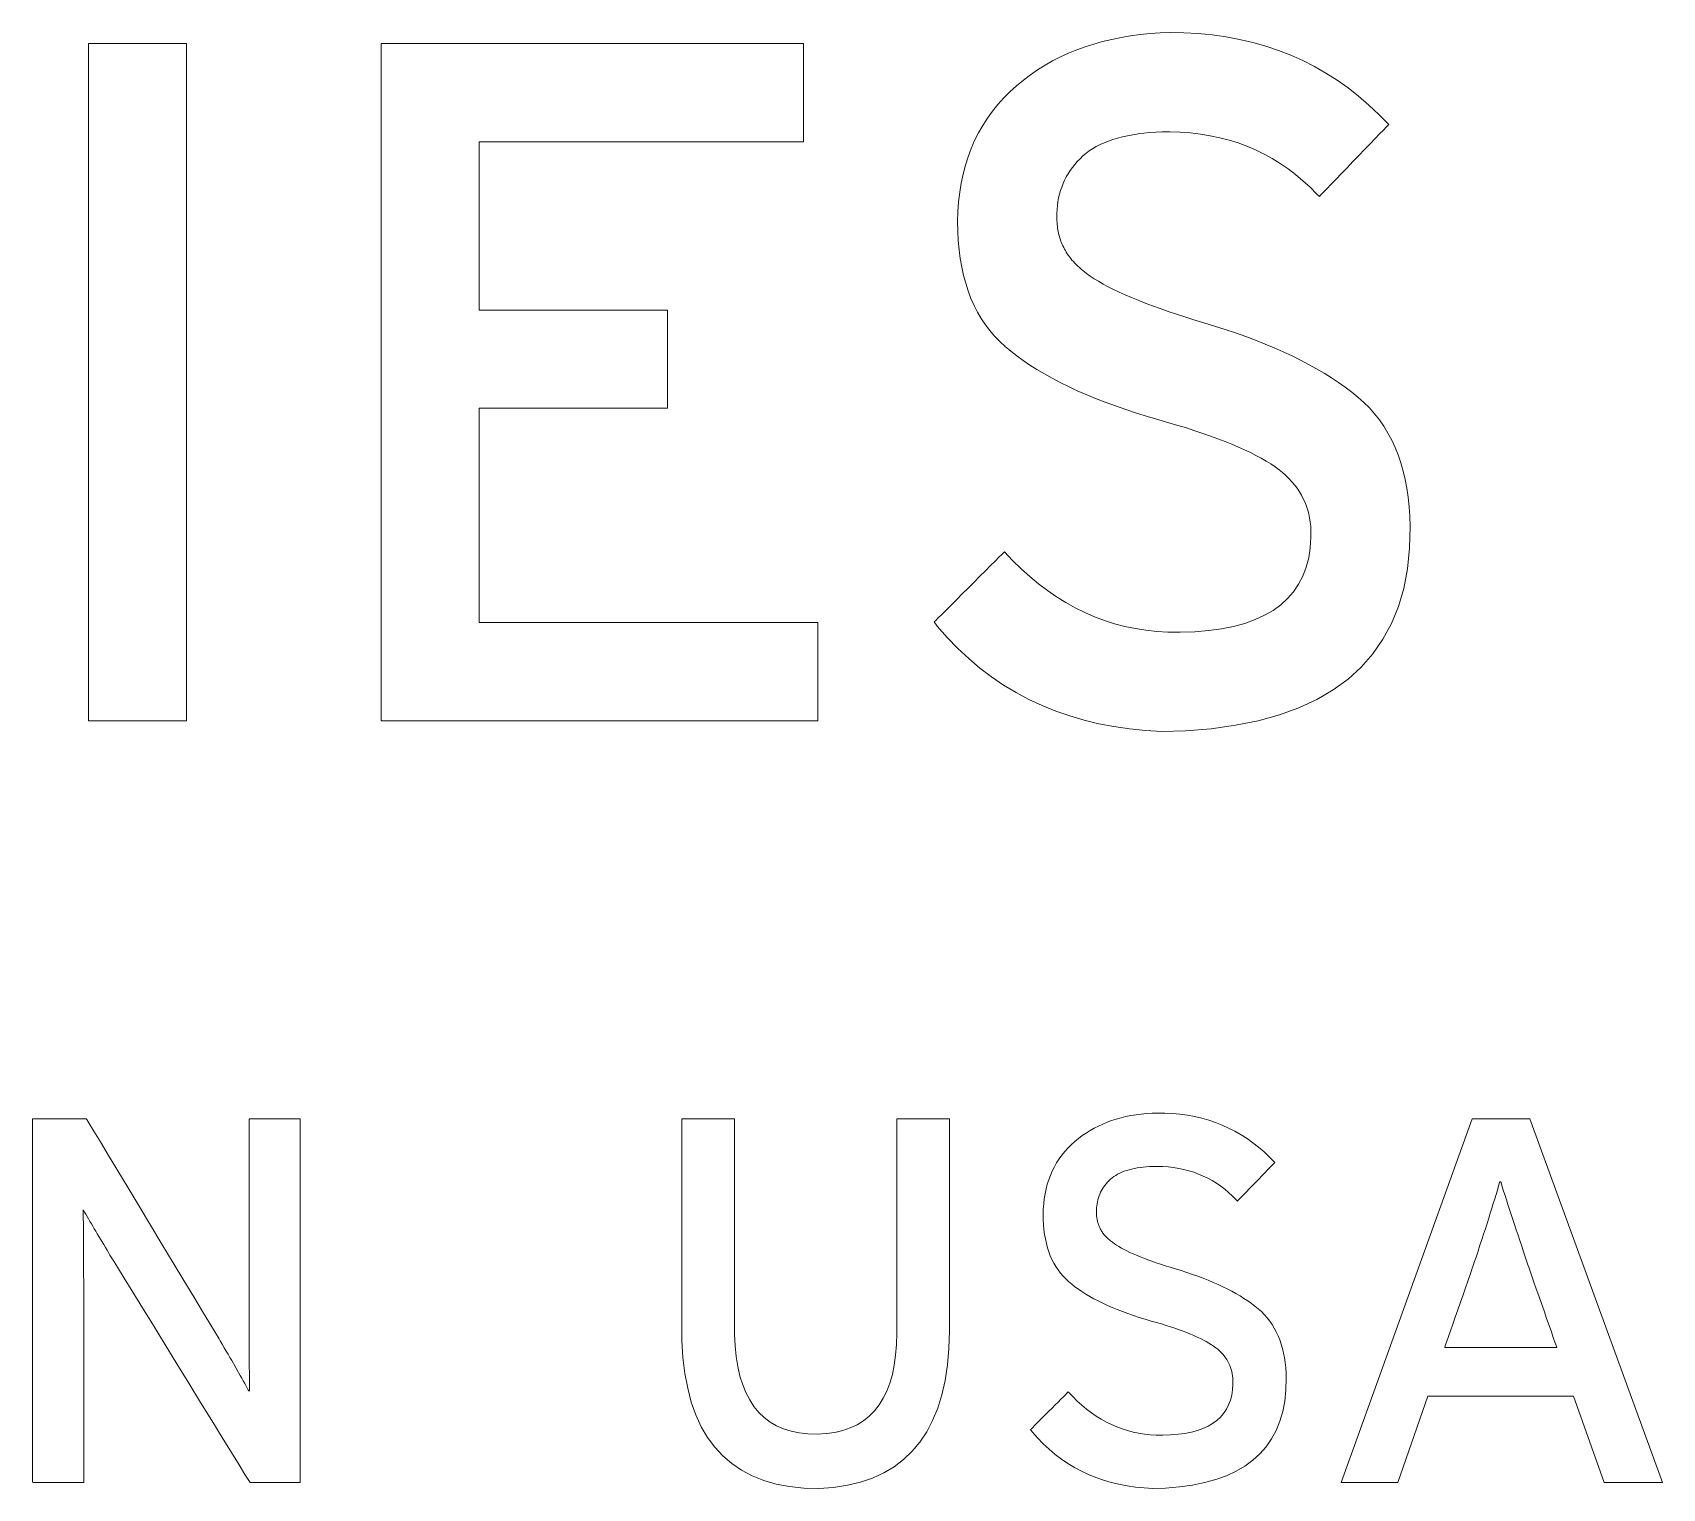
# Model space of a CAD drawing. Header units: millimetres. Extents: x 13198 to 24643, y -4481 to 8091.
# Drawn here: x 16329.88 to 16336.52, y 5684.7 to 5690.64 of the extents above; entities that cross this region are included whole.
import ezdxf

# ---------------------------------------------------------------- set-up
doc = ezdxf.new("R2010")
doc.units = ezdxf.units.MM
doc.header["$MEASUREMENT"] = 0
doc.linetypes.add('HIDDEN', pattern=[0.375, 0.25, -0.125])
doc.layers.add('3355', color=2, linetype='HIDDEN')

# ---------------------------------------------------------------- blocks, each defined once
blk = doc.blocks.new('sel-3355')
at = {"layer": '3355', "color": 7, "linetype": 'ByBlock', "lineweight": 13}
for points in [[(15473.0298, 5705.8156), (15473.0275, 5705.7262), (15473.0186, 5705.6419), (15473.0034, 5705.5626), (15472.9817, 5705.4883), (15472.9536, 5705.4191), (15472.919, 5705.355), (15472.878, 5705.2959), (15472.8305, 5705.2418), (15472.7766, 5705.1928), (15472.7163, 5705.1488), (15472.6495, 5705.1099), (15472.5763, 5705.076), (15472.4966, 5705.0471), (15472.4105, 5705.0233), (15472.3179, 5705.0046), (15472.2189, 5704.9908), (15472.1135, 5704.9821), (15472.0171, 5704.9798), (15471.9506, 5704.9836), (15471.8857, 5704.99), (15471.8224, 5704.9991), (15471.7607, 5705.0109), (15471.7006, 5705.0254), (15471.642, 5705.0425), (15471.5851, 5705.0624), (15471.5297, 5705.0849), (15471.4758, 5705.1101), (15471.4236, 5705.138), (15471.3729, 5705.1686), (15471.3238, 5705.2018), (15471.2763, 5705.2378), (15471.2304, 5705.2764), (15471.186, 5705.3177), (15471.1432, 5705.3618), (15471.102, 5705.4085), (15471.0898, 5705.4258), (15471.0958, 5705.4318), (15471.1063, 5705.4422), (15471.1206, 5705.4565), (15471.1382, 5705.474), (15471.1583, 5705.4941), (15471.1805, 5705.5162), (15471.2039, 5705.5397), (15471.2282, 5705.5638), (15471.2525, 5705.5881), (15471.2763, 5705.6118), (15471.299, 5705.6344), (15471.3198, 5705.6553), (15471.3383, 5705.6737), (15471.3538, 5705.6892), (15471.3656, 5705.7009), (15471.3732, 5705.7085), (15471.3758, 5705.7111), (15471.4096, 5705.6755), (15471.4439, 5705.6418), (15471.479, 5705.6103), (15471.5148, 5705.5807), (15471.5512, 5705.5533), (15471.5883, 5705.5279), (15471.6261, 5705.5045), (15471.6646, 5705.4832), (15471.7037, 5705.464), (15471.7436, 5705.4468), (15471.7841, 5705.4316), (15471.8253, 5705.4186), (15471.8672, 5705.4075), (15471.9097, 5705.3986), (15471.953, 5705.3916), (15471.9969, 5705.3868), (15472.0415, 5705.384), (15472.0924, 5705.3834), (15472.1521, 5705.3855), (15472.2084, 5705.3903), (15472.261, 5705.3976), (15472.3101, 5705.4075), (15472.3557, 5705.4199), (15472.3977, 5705.435), (15472.4362, 5705.4526), (15472.4711, 5705.4728), (15472.5025, 5705.4956), (15472.5303, 5705.521), (15472.5545, 5705.5489), (15472.5752, 5705.5795), (15472.5924, 5705.6126), (15472.606, 5705.6483), (15472.6161, 5705.6866), (15472.6226, 5705.7274), (15472.6255, 5705.7709), (15472.6255, 5705.7978), (15472.6246, 5705.8153), (15472.6227, 5705.8324), (15472.6201, 5705.8492), (15472.6166, 5705.8656), (15472.6123, 5705.8816), (15472.6072, 5705.8973), (15472.6012, 5705.9126), (15472.5943, 5705.9276), (15472.5867, 5705.9422), (15472.5782, 5705.9564), (15472.5688, 5705.9703), (15472.5587, 5705.9838), (15472.5476, 5705.9969), (15472.5358, 5706.0097), (15472.5231, 5706.0222), (15472.5096, 5706.0342), (15472.4952, 5706.046), (15472.4789, 5706.0577), (15472.4614, 5706.0695), (15472.4426, 5706.0811), (15472.4225, 5706.0927), (15472.4012, 5706.1042), (15472.3786, 5706.1157), (15472.3547, 5706.1271), (15472.3296, 5706.1384), (15472.3032, 5706.1497), (15472.2755, 5706.1609), (15472.2465, 5706.172), (15472.2163, 5706.1831), (15472.1849, 5706.1941), (15472.1521, 5706.205), (15472.1181, 5706.2159), (15472.0829, 5706.2267), (15472.0463, 5706.2374), (15472.0055, 5706.249), (15471.9591, 5706.2627), (15471.9141, 5706.2767), (15471.8704, 5706.291), (15471.8281, 5706.3057), (15471.7871, 5706.3207), (15471.7476, 5706.3361), (15471.7093, 5706.3519), (15471.6725, 5706.368), (15471.637, 5706.3845), (15471.6029, 5706.4013), (15471.5701, 5706.4185), (15471.5387, 5706.436), (15471.5087, 5706.4539), (15471.48, 5706.4721), (15471.4527, 5706.4908), (15471.4267, 5706.5097), (15471.4022, 5706.529), (15471.3788, 5706.5484), (15471.3567, 5706.5686), (15471.336, 5706.59), (15471.3165, 5706.6127), (15471.2985, 5706.6365), (15471.2817, 5706.6616), (15471.2663, 5706.688), (15471.2523, 5706.7155), (15471.2396, 5706.7442), (15471.2282, 5706.7742), (15471.2181, 5706.8054), (15471.2094, 5706.8378), (15471.2021, 5706.8715), (15471.196, 5706.9063), (15471.1914, 5706.9424), (15471.188, 5706.9797), (15471.186, 5707.0182), (15471.1853, 5707.0579), (15471.1866, 5707.0985), (15471.1894, 5707.138), (15471.1939, 5707.1766), (15471.2, 5707.2141), (15471.2077, 5707.2506), (15471.217, 5707.2862), (15471.2279, 5707.3207), (15471.2404, 5707.3542), (15471.2545, 5707.3867), (15471.2703, 5707.4183), (15471.2877, 5707.4488), (15471.3066, 5707.4783), (15471.3272, 5707.5068), (15471.3494, 5707.5343), (15471.3732, 5707.5608), (15471.3987, 5707.5862), (15471.4257, 5707.6107), (15471.4539, 5707.6338), (15471.4823, 5707.655), (15471.5115, 5707.675), (15471.5416, 5707.6938), (15471.5726, 5707.7113), (15471.6044, 5707.7276), (15471.637, 5707.7427), (15471.6706, 5707.7565), (15471.705, 5707.7691), (15471.7402, 5707.7804), (15471.7764, 5707.7906), (15471.8133, 5707.7995), (15471.8512, 5707.8071), (15471.8899, 5707.8135), (15471.9294, 5707.8187), (15471.9698, 5707.8227), (15472.0111, 5707.8254), (15472.0533, 5707.8269), (15472.1072, 5707.8263), (15472.1658, 5707.8231), (15472.2232, 5707.8176), (15472.2795, 5707.8097), (15472.3345, 5707.7994), (15472.3884, 5707.7868), (15472.441, 5707.7719), (15472.4925, 5707.7546), (15472.5428, 5707.7349), (15472.5919, 5707.7129), (15472.6399, 5707.6886), (15472.6866, 5707.6619), (15472.7322, 5707.6329), (15472.7766, 5707.6015), (15472.8198, 5707.5677), (15472.8618, 5707.5316), (15472.9026, 5707.4932), (15472.9422, 5707.4524), (15472.9396, 5707.4496), (15472.9322, 5707.4419), (15472.9205, 5707.4298), (15472.9052, 5707.414), (15472.8869, 5707.395), (15472.8663, 5707.3736), (15472.844, 5707.3504), (15472.8204, 5707.3261), (15472.7964, 5707.3012), (15472.7725, 5707.2764), (15472.7493, 5707.2523), (15472.7275, 5707.2296), (15472.7076, 5707.209), (15472.6902, 5707.191), (15472.6761, 5707.1763), (15472.6657, 5707.1656), (15472.6598, 5707.1595), (15472.6495, 5707.1682), (15472.6215, 5707.1967), (15472.5926, 5707.2236), (15472.5628, 5707.2487), (15472.532, 5707.2722), (15472.5004, 5707.2939), (15472.4678, 5707.314), (15472.4344, 5707.3323), (15472.4, 5707.349), (15472.3647, 5707.364), (15472.3285, 5707.3772), (15472.2914, 5707.3888), (15472.2534, 5707.3987), (15472.2145, 5707.4068), (15472.1747, 5707.4133), (15472.134, 5707.4181), (15472.0924, 5707.4212), (15472.0498, 5707.4226), (15472.018, 5707.4223), (15471.9926, 5707.4212), (15471.9679, 5707.4195), (15471.9441, 5707.4173), (15471.921, 5707.4144), (15471.8988, 5707.411), (15471.8774, 5707.4069), (15471.8569, 5707.4023), (15471.8371, 5707.3971), (15471.8181, 5707.3914), (15471.8, 5707.385), (15471.7827, 5707.3781), (15471.7661, 5707.3706), (15471.7504, 5707.3625), (15471.7356, 5707.3538), (15471.7215, 5707.3446), (15471.7082, 5707.3348), (15471.6958, 5707.3245), (15471.6841, 5707.3132), (15471.6731, 5707.3016), (15471.6627, 5707.2896), (15471.653, 5707.2774), (15471.6441, 5707.2649), (15471.6358, 5707.252), (15471.6282, 5707.2388), (15471.6212, 5707.2254), (15471.615, 5707.2116), (15471.6094, 5707.1975), (15471.6046, 5707.1831), (15471.6004, 5707.1684), (15471.5969, 5707.1533), (15471.594, 5707.138), (15471.5919, 5707.1224), (15471.5904, 5707.1065), (15471.5896, 5707.0903), (15471.5895, 5707.0766), (15471.5896, 5707.0686), (15471.5899, 5707.0608), (15471.5904, 5707.0531), (15471.591, 5707.0455), (15471.5918, 5707.038), (15471.5928, 5707.0306), (15471.5939, 5707.0234), (15471.5952, 5707.0163), (15471.5967, 5707.0093), (15471.5983, 5707.0025), (15471.6001, 5706.9957), (15471.6021, 5706.9891), (15471.6042, 5706.9826), (15471.6066, 5706.9762), (15471.609, 5706.97), (15471.6117, 5706.9638), (15471.6145, 5706.9578), (15471.6175, 5706.9515), (15471.6208, 5706.945), (15471.6243, 5706.9385), (15471.6282, 5706.932), (15471.6323, 5706.9256), (15471.6366, 5706.9192), (15471.6413, 5706.9129), (15471.6462, 5706.9066), (15471.6514, 5706.9003), (15471.6569, 5706.8941), (15471.6627, 5706.8879), (15471.6687, 5706.8818), (15471.675, 5706.8757), (15471.6816, 5706.8697), (15471.6884, 5706.8636), (15471.6955, 5706.8577), (15471.7029, 5706.8517), (15471.7106, 5706.8459), (15471.7257, 5706.8351), (15471.742, 5706.8243), (15471.7598, 5706.8135), (15471.7788, 5706.8026), (15471.7992, 5706.7916), (15471.8209, 5706.7807), (15471.844, 5706.7696), (15471.8684, 5706.7585), (15471.8941, 5706.7474), (15471.9212, 5706.7362), (15471.9496, 5706.725), (15471.9794, 5706.7137), (15472.0105, 5706.7024), (15472.0429, 5706.691), (15472.0767, 5706.6796), (15472.1118, 5706.6682), (15472.1483, 5706.6567), (15472.1884, 5706.6446), (15472.2329, 5706.6312), (15472.2762, 5706.6173), (15472.3185, 5706.6031), (15472.3596, 5706.5885), (15472.3995, 5706.5735), (15472.4384, 5706.5581), (15472.4761, 5706.5422), (15472.5127, 5706.526), (15472.5482, 5706.5094), (15472.5826, 5706.4924), (15472.6158, 5706.4751), (15472.648, 5706.4573), (15472.679, 5706.4391), (15472.7089, 5706.4205), (15472.7376, 5706.4015), (15472.7653, 5706.3821), (15472.7918, 5706.3623), (15472.8171, 5706.3419), (15472.841, 5706.3204), (15472.8635, 5706.2978), (15472.8845, 5706.274), (15472.9041, 5706.2489), (15472.9223, 5706.2227), (15472.9391, 5706.1953), (15472.9544, 5706.1667), (15472.9684, 5706.137), (15472.9809, 5706.106), (15472.992, 5706.0739), (15473.0016, 5706.0405), (15473.0099, 5706.006), (15473.0167, 5705.9703), (15473.0221, 5705.9334), (15473.0261, 5705.8953), (15473.0287, 5705.8561)], [(15472.5247, 5702.3442), (15472.5234, 5702.2963), (15472.5187, 5702.251), (15472.5105, 5702.2085), (15472.4989, 5702.1686), (15472.4838, 5702.1315), (15472.4652, 5702.097), (15472.4432, 5702.0653), (15472.4177, 5702.0362), (15472.3888, 5702.0099), (15472.3564, 5701.9862), (15472.3205, 5701.9653), (15472.2811, 5701.9471), (15472.2383, 5701.9316), (15472.1921, 5701.9187), (15472.1424, 5701.9086), (15472.0892, 5701.9012), (15472.0325, 5701.8966), (15471.9807, 5701.8953), (15471.945, 5701.8973), (15471.9102, 5701.9008), (15471.8762, 5701.9057), (15471.843, 5701.912), (15471.8107, 5701.9198), (15471.7793, 5701.929), (15471.7487, 5701.9397), (15471.7189, 5701.9518), (15471.69, 5701.9653), (15471.6619, 5701.9803), (15471.6347, 5701.9968), (15471.6084, 5702.0147), (15471.5828, 5702.034), (15471.5582, 5702.0548), (15471.5343, 5702.077), (15471.5114, 5702.1007), (15471.4892, 5702.1259), (15471.4827, 5702.1352), (15471.4859, 5702.1384), (15471.4915, 5702.144), (15471.4992, 5702.1517), (15471.5087, 5702.1611), (15471.5195, 5702.1719), (15471.5314, 5702.1837), (15471.544, 5702.1963), (15471.557, 5702.2093), (15471.5701, 5702.2223), (15471.5829, 5702.2351), (15471.595, 5702.2472), (15471.6063, 5702.2584), (15471.6162, 5702.2683), (15471.6245, 5702.2766), (15471.6309, 5702.2829), (15471.6349, 5702.2869), (15471.6363, 5702.2884), (15471.6544, 5702.2692), (15471.6729, 5702.2511), (15471.6917, 5702.2341), (15471.7109, 5702.2182), (15471.7305, 5702.2035), (15471.7504, 5702.1898), (15471.7707, 5702.1772), (15471.7914, 5702.1658), (15471.8124, 5702.1554), (15471.8339, 5702.1461), (15471.8556, 5702.138), (15471.8778, 5702.1309), (15471.9003, 5702.125), (15471.9231, 5702.1201), (15471.9464, 5702.1164), (15471.97, 5702.1138), (15471.9939, 5702.1122), (15472.0212, 5702.1119), (15472.0533, 5702.1131), (15472.0835, 5702.1156), (15472.1118, 5702.1196), (15472.1382, 5702.1249), (15472.1627, 5702.1316), (15472.1852, 5702.1397), (15472.2059, 5702.1492), (15472.2246, 5702.1601), (15472.2415, 5702.1724), (15472.2564, 5702.186), (15472.2694, 5702.201), (15472.2805, 5702.2175), (15472.2897, 5702.2353), (15472.297, 5702.2545), (15472.3024, 5702.275), (15472.3059, 5702.297), (15472.3075, 5702.3203), (15472.3075, 5702.3347), (15472.307, 5702.3441), (15472.306, 5702.3533), (15472.3046, 5702.3623), (15472.3028, 5702.3711), (15472.3004, 5702.3798), (15472.2977, 5702.3882), (15472.2945, 5702.3965), (15472.2908, 5702.4045), (15472.2867, 5702.4124), (15472.2821, 5702.4201), (15472.2771, 5702.4276), (15472.2716, 5702.4348), (15472.2657, 5702.4419), (15472.2593, 5702.4488), (15472.2525, 5702.4555), (15472.2452, 5702.4621), (15472.2375, 5702.4684), (15472.2288, 5702.4747), (15472.2194, 5702.4809), (15472.2093, 5702.4872), (15472.1985, 5702.4934), (15472.1871, 5702.4996), (15472.1749, 5702.5057), (15472.1621, 5702.5118), (15472.1486, 5702.5179), (15472.1344, 5702.5239), (15472.1195, 5702.5299), (15472.104, 5702.5359), (15472.0878, 5702.5418), (15472.0709, 5702.5477), (15472.0533, 5702.5536), (15472.035, 5702.5595), (15472.0161, 5702.5653), (15471.9965, 5702.5711), (15471.9745, 5702.5773), (15471.9496, 5702.5846), (15471.9254, 5702.5921), (15471.902, 5702.5998), (15471.8792, 5702.6077), (15471.8572, 5702.6157), (15471.836, 5702.624), (15471.8154, 5702.6324), (15471.7956, 5702.6411), (15471.7766, 5702.6499), (15471.7582, 5702.659), (15471.7406, 5702.6682), (15471.7237, 5702.6776), (15471.7076, 5702.6872), (15471.6922, 5702.697), (15471.6775, 5702.707), (15471.6636, 5702.7172), (15471.6504, 5702.7276), (15471.6378, 5702.7379), (15471.626, 5702.7488), (15471.6148, 5702.7603), (15471.6044, 5702.7725), (15471.5947, 5702.7853), (15471.5857, 5702.7988), (15471.5774, 5702.8129), (15471.5699, 5702.8277), (15471.563, 5702.8432), (15471.5569, 5702.8593), (15471.5515, 5702.8761), (15471.5469, 5702.8935), (15471.5429, 5702.9116), (15471.5397, 5702.9303), (15471.5371, 5702.9497), (15471.5353, 5702.9697), (15471.5343, 5702.9904), (15471.5339, 5703.0117), (15471.5346, 5703.0335), (15471.5361, 5703.0547), (15471.5385, 5703.0754), (15471.5418, 5703.0956), (15471.5459, 5703.1152), (15471.5509, 5703.1343), (15471.5568, 5703.1528), (15471.5635, 5703.1708), (15471.5711, 5703.1883), (15471.5795, 5703.2053), (15471.5889, 5703.2217), (15471.5991, 5703.2375), (15471.6101, 5703.2529), (15471.6221, 5703.2677), (15471.6349, 5703.2819), (15471.6485, 5703.2956), (15471.6631, 5703.3088), (15471.6782, 5703.3212), (15471.6935, 5703.3326), (15471.7092, 5703.3433), (15471.7254, 5703.3534), (15471.742, 5703.3628), (15471.7591, 5703.3715), (15471.7766, 5703.3796), (15471.7947, 5703.387), (15471.8131, 5703.3938), (15471.8321, 5703.3998), (15471.8515, 5703.4053), (15471.8713, 5703.41), (15471.8917, 5703.4141), (15471.9125, 5703.4176), (15471.9337, 5703.4203), (15471.9554, 5703.4224), (15471.9776, 5703.4239), (15472.0002, 5703.4247), (15472.0292, 5703.4244), (15472.0606, 5703.4227), (15472.0915, 5703.4197), (15472.1217, 5703.4155), (15472.1512, 5703.41), (15472.1802, 5703.4032), (15472.2085, 5703.3952), (15472.2361, 5703.3859), (15472.2631, 5703.3754), (15472.2895, 5703.3636), (15472.3153, 5703.3505), (15472.3404, 5703.3362), (15472.3649, 5703.3206), (15472.3888, 5703.3037), (15472.412, 5703.2855), (15472.4346, 5703.2661), (15472.4565, 5703.2454), (15472.4778, 5703.2234), (15472.4764, 5703.222), (15472.4724, 5703.2178), (15472.4661, 5703.2113), (15472.4579, 5703.2028), (15472.4481, 5703.1927), (15472.437, 5703.1812), (15472.425, 5703.1687), (15472.4124, 5703.1556), (15472.3994, 5703.1423), (15472.3866, 5703.1289), (15472.3741, 5703.116), (15472.3624, 5703.1039), (15472.3517, 5703.0928), (15472.3424, 5703.0831), (15472.3348, 5703.0753), (15472.3292, 5703.0695), (15472.326, 5703.0662), (15472.3205, 5703.0709), (15472.3054, 5703.0862), (15472.2899, 5703.1006), (15472.2739, 5703.1141), (15472.2574, 5703.1267), (15472.2404, 5703.1384), (15472.2229, 5703.1492), (15472.2049, 5703.159), (15472.1864, 5703.168), (15472.1675, 5703.176), (15472.148, 5703.1831), (15472.1281, 5703.1894), (15472.1077, 5703.1947), (15472.0868, 5703.1991), (15472.0654, 5703.2025), (15472.0435, 5703.2051), (15472.0212, 5703.2068), (15471.9983, 5703.2075), (15471.9812, 5703.2074), (15471.9676, 5703.2068), (15471.9543, 5703.2059), (15471.9415, 5703.2046), (15471.9291, 5703.2031), (15471.9172, 5703.2013), (15471.9057, 5703.1991), (15471.8946, 5703.1966), (15471.884, 5703.1939), (15471.8738, 5703.1908), (15471.8641, 5703.1874), (15471.8548, 5703.1837), (15471.8459, 5703.1796), (15471.8375, 5703.1753), (15471.8295, 5703.1706), (15471.822, 5703.1657), (15471.8149, 5703.1604), (15471.8082, 5703.1548), (15471.8019, 5703.1487), (15471.796, 5703.1425), (15471.7904, 5703.1361), (15471.7853, 5703.1295), (15471.7804, 5703.1227), (15471.776, 5703.1159), (15471.7719, 5703.1088), (15471.7681, 5703.1016), (15471.7648, 5703.0942), (15471.7618, 5703.0867), (15471.7591, 5703.079), (15471.7569, 5703.0711), (15471.755, 5703.063), (15471.7534, 5703.0548), (15471.7523, 5703.0464), (15471.7515, 5703.0378), (15471.7511, 5703.0291), (15471.751, 5703.0217), (15471.7511, 5703.0174), (15471.7512, 5703.0132), (15471.7515, 5703.0091), (15471.7518, 5703.005), (15471.7523, 5703.001), (15471.7528, 5702.997), (15471.7534, 5702.9931), (15471.7541, 5702.9893), (15471.7549, 5702.9855), (15471.7558, 5702.9818), (15471.7567, 5702.9782), (15471.7578, 5702.9746), (15471.7589, 5702.9711), (15471.7602, 5702.9677), (15471.7615, 5702.9643), (15471.7629, 5702.9609), (15471.7644, 5702.9577), (15471.766, 5702.9543), (15471.7678, 5702.9508), (15471.7697, 5702.9473), (15471.7718, 5702.9439), (15471.774, 5702.9405), (15471.7764, 5702.9371), (15471.7789, 5702.9337), (15471.7816, 5702.9304), (15471.7844, 5702.9271), (15471.7873, 5702.9238), (15471.7904, 5702.9205), (15471.7936, 5702.9172), (15471.797, 5702.914), (15471.8006, 5702.9107), (15471.8042, 5702.9075), (15471.8081, 5702.9043), (15471.812, 5702.9011), (15471.8162, 5702.898), (15471.8242, 5702.8922), (15471.833, 5702.8863), (15471.8425, 5702.8805), (15471.8527, 5702.8746), (15471.8637, 5702.8687), (15471.8753, 5702.8628), (15471.8877, 5702.8569), (15471.9008, 5702.8509), (15471.9147, 5702.845), (15471.9292, 5702.839), (15471.9445, 5702.8329), (15471.9605, 5702.8269), (15471.9772, 5702.8208), (15471.9947, 5702.8147), (15472.0128, 5702.8086), (15472.0317, 5702.8024), (15472.0513, 5702.7963), (15472.0728, 5702.7898), (15472.0967, 5702.7825), (15472.12, 5702.775), (15472.1427, 5702.7674), (15472.1648, 5702.7595), (15472.1862, 5702.7514), (15472.2071, 5702.7431), (15472.2274, 5702.7346), (15472.247, 5702.7259), (15472.2661, 5702.717), (15472.2845, 5702.7079), (15472.3024, 5702.6985), (15472.3196, 5702.689), (15472.3363, 5702.6793), (15472.3523, 5702.6693), (15472.3678, 5702.6591), (15472.3826, 5702.6487), (15472.3968, 5702.6381), (15472.4104, 5702.6272), (15472.4233, 5702.6157), (15472.4353, 5702.6035), (15472.4466, 5702.5907), (15472.4572, 5702.5773), (15472.467, 5702.5632), (15472.476, 5702.5485), (15472.4842, 5702.5331), (15472.4917, 5702.5171), (15472.4984, 5702.5004), (15472.5044, 5702.4831), (15472.5096, 5702.4652), (15472.514, 5702.4466), (15472.5177, 5702.4274), (15472.5206, 5702.4076), (15472.5227, 5702.3871), (15472.5241, 5702.366)], [(15468.3013, 5701.9187), (15468.2959, 5701.9275), (15468.2806, 5701.9524), (15468.2566, 5701.9913), (15468.2253, 5702.0422), (15468.1878, 5702.103), (15468.1456, 5702.1716), (15468.0998, 5702.2459), (15468.0518, 5702.3239), (15468.0029, 5702.4034), (15467.9542, 5702.4824), (15467.9072, 5702.5588), (15467.863, 5702.6306), (15467.823, 5702.6955), (15467.7885, 5702.7516), (15467.7607, 5702.7968), (15467.7408, 5702.829), (15467.7303, 5702.8461), (15467.7254, 5702.8542), (15467.7184, 5702.8658), (15467.7115, 5702.8773), (15467.7048, 5702.8887), (15467.6981, 5702.8999), (15467.6916, 5702.9109), (15467.6851, 5702.9217), (15467.6788, 5702.9324), (15467.6726, 5702.9429), (15467.6665, 5702.9533), (15467.6605, 5702.9635), (15467.6546, 5702.9735), (15467.6488, 5702.9834), (15467.6432, 5702.9931), (15467.6377, 5703.0027), (15467.6322, 5703.0121), (15467.6269, 5703.0213), (15467.6217, 5703.0304), (15467.6217, 5703.0131), (15467.6217, 5702.9955), (15467.6218, 5702.9777), (15467.6218, 5702.9595), (15467.6219, 5702.9411), (15467.622, 5702.9224), (15467.622, 5702.9034), (15467.6221, 5702.8842), (15467.6223, 5702.8646), (15467.6224, 5702.8448), (15467.6225, 5702.8246), (15467.6227, 5702.8042), (15467.6228, 5702.7836), (15467.623, 5702.7626), (15467.6232, 5702.7413), (15467.6234, 5702.7198), (15467.6237, 5702.698), (15467.6238, 5702.6851), (15467.6238, 5702.671), (15467.6238, 5702.6444), (15467.6238, 5702.6071), (15467.6238, 5702.5607), (15467.6238, 5702.507), (15467.6238, 5702.4477), (15467.6238, 5702.3846), (15467.6238, 5702.3193), (15467.6238, 5702.2536), (15467.6238, 5702.1891), (15467.6238, 5702.1277), (15467.6238, 5702.071), (15467.6238, 5702.0208), (15467.6238, 5701.9787), (15467.6238, 5701.9465), (15467.6238, 5701.926), (15467.6238, 5701.9187), (15467.6218, 5701.9187), (15467.6162, 5701.9187), (15467.6075, 5701.9187), (15467.596, 5701.9187), (15467.5824, 5701.9187), (15467.567, 5701.9187), (15467.5503, 5701.9187), (15467.5328, 5701.9187), (15467.5149, 5701.9187), (15467.4972, 5701.9187), (15467.48, 5701.9187), (15467.4639, 5701.9187), (15467.4493, 5701.9187), (15467.4367, 5701.9187), (15467.4266, 5701.9187), (15467.4193, 5701.9187), (15467.4155, 5701.9187), (15467.415, 5701.9223), (15467.415, 5701.9495), (15467.415, 5702.0008), (15467.415, 5702.0729), (15467.415, 5702.1624), (15467.415, 5702.2659), (15467.415, 5702.3803), (15467.415, 5702.5021), (15467.415, 5702.6281), (15467.415, 5702.7549), (15467.415, 5702.8793), (15467.415, 5702.9978), (15467.415, 5703.1072), (15467.415, 5703.2041), (15467.415, 5703.2853), (15467.415, 5703.3474), (15467.415, 5703.3871), (15467.415, 5703.401), (15467.4171, 5703.401), (15467.4229, 5703.401), (15467.4321, 5703.401), (15467.4441, 5703.401), (15467.4585, 5703.401), (15467.4747, 5703.401), (15467.4922, 5703.401), (15467.5106, 5703.401), (15467.5293, 5703.401), (15467.548, 5703.401), (15467.566, 5703.401), (15467.5829, 5703.401), (15467.5982, 5703.401), (15467.6115, 5703.401), (15467.6221, 5703.401), (15467.6297, 5703.401), (15467.6338, 5703.401), (15467.6356, 5703.3989), (15467.6456, 5703.3822), (15467.6645, 5703.3509), (15467.6911, 5703.3069), (15467.724, 5703.2523), (15467.7621, 5703.1891), (15467.8042, 5703.1193), (15467.8491, 5703.0449), (15467.8955, 5702.968), (15467.9422, 5702.8906), (15467.988, 5702.8148), (15468.0316, 5702.7424), (15468.0719, 5702.6757), (15468.1076, 5702.6165), (15468.1375, 5702.5669), (15468.1603, 5702.529), (15468.175, 5702.5048), (15468.1801, 5702.4963), (15468.1883, 5702.4823), (15468.1963, 5702.4686), (15468.2041, 5702.4551), (15468.2118, 5702.4419), (15468.2193, 5702.4289), (15468.2266, 5702.4161), (15468.2338, 5702.4036), (15468.2409, 5702.3913), (15468.2477, 5702.3792), (15468.2544, 5702.3674), (15468.2609, 5702.3558), (15468.2673, 5702.3445), (15468.2735, 5702.3334), (15468.2796, 5702.3225), (15468.2854, 5702.3119), (15468.2911, 5702.3014), (15468.2967, 5702.2913), (15468.2993, 5702.2952), (15468.2991, 5702.3132), (15468.2989, 5702.3314), (15468.2987, 5702.3499), (15468.2985, 5702.3687), (15468.2983, 5702.3877), (15468.2982, 5702.407), (15468.298, 5702.4265), (15468.2979, 5702.4463), (15468.2978, 5702.4663), (15468.2977, 5702.4866), (15468.2976, 5702.5072), (15468.2975, 5702.528), (15468.2975, 5702.5491), (15468.2974, 5702.5704), (15468.2974, 5702.592), (15468.2974, 5702.6138), (15468.2974, 5702.6359), (15468.2974, 5702.6431), (15468.2974, 5702.6636), (15468.2974, 5702.6957), (15468.2974, 5702.7376), (15468.2974, 5702.7876), (15468.2974, 5702.8441), (15468.2974, 5702.9052), (15468.2974, 5702.9694), (15468.2974, 5703.0349), (15468.2974, 5703.0999), (15468.2974, 5703.1628), (15468.2974, 5703.2218), (15468.2974, 5703.2753), (15468.2974, 5703.3215), (15468.2974, 5703.3587), (15468.2974, 5703.3851), (15468.2974, 5703.3992), (15468.2979, 5703.401), (15468.3017, 5703.401), (15468.3089, 5703.401), (15468.3191, 5703.401), (15468.3317, 5703.401), (15468.3463, 5703.401), (15468.3624, 5703.401), (15468.3795, 5703.401), (15468.3973, 5703.401), (15468.4151, 5703.401), (15468.4326, 5703.401), (15468.4493, 5703.401), (15468.4647, 5703.401), (15468.4784, 5703.401), (15468.4898, 5703.401), (15468.4986, 5703.401), (15468.5042, 5703.401), (15468.5061, 5703.401), (15468.5061, 5703.3871), (15468.5061, 5703.3474), (15468.5061, 5703.2853), (15468.5061, 5703.2041), (15468.5061, 5703.1072), (15468.5061, 5702.9978), (15468.5061, 5702.8793), (15468.5061, 5702.7549), (15468.5061, 5702.6281), (15468.5061, 5702.5021), (15468.5061, 5702.3803), (15468.5061, 5702.2659), (15468.5061, 5702.1624), (15468.5061, 5702.0729), (15468.5061, 5702.0008), (15468.5061, 5701.9495), (15468.5061, 5701.9223), (15468.5056, 5701.9187), (15468.5019, 5701.9187), (15468.4948, 5701.9187), (15468.4848, 5701.9187), (15468.4725, 5701.9187), (15468.4581, 5701.9187), (15468.4423, 5701.9187), (15468.4255, 5701.9187), (15468.4081, 5701.9187), (15468.3906, 5701.9187), (15468.3734, 5701.9187), (15468.357, 5701.9187), (15468.3419, 5701.9187), (15468.3285, 5701.9187), (15468.3173, 5701.9187), (15468.3087, 5701.9187), (15468.3032, 5701.9187)], [(15471.1521, 5702.5366), (15471.1497, 5702.4654), (15471.1437, 5702.3984), (15471.1341, 5702.3355), (15471.1208, 5702.2769), (15471.104, 5702.2224), (15471.0835, 5702.1721), (15471.0594, 5702.126), (15471.0316, 5702.0841), (15471.0003, 5702.0463), (15470.9653, 5702.0128), (15470.9268, 5701.9835), (15470.8846, 5701.9583), (15470.8388, 5701.9373), (15470.7893, 5701.9206), (15470.7363, 5701.908), (15470.6796, 5701.8996), (15470.6194, 5701.8954), (15470.5579, 5701.8967), (15470.5001, 5701.9028), (15470.4458, 5701.9131), (15470.3951, 5701.9276), (15470.348, 5701.9463), (15470.3045, 5701.9692), (15470.2645, 5701.9963), (15470.2281, 5702.0276), (15470.1953, 5702.0631), (15470.1661, 5702.1028), (15470.1405, 5702.1467), (15470.1184, 5702.1947), (15470.0999, 5702.247), (15470.085, 5702.3035), (15470.0737, 5702.3641), (15470.0659, 5702.429), (15470.0618, 5702.498), (15470.061, 5702.5428), (15470.061, 5702.5574), (15470.061, 5702.5865), (15470.061, 5702.628), (15470.061, 5702.68), (15470.061, 5702.7404), (15470.061, 5702.8073), (15470.061, 5702.8787), (15470.061, 5702.9526), (15470.061, 5703.027), (15470.061, 5703.0999), (15470.061, 5703.1693), (15470.061, 5703.2332), (15470.061, 5703.2897), (15470.061, 5703.3367), (15470.061, 5703.3722), (15470.061, 5703.3943), (15470.061, 5703.401), (15470.0635, 5703.401), (15470.0697, 5703.401), (15470.0792, 5703.401), (15470.0915, 5703.401), (15470.106, 5703.401), (15470.1223, 5703.401), (15470.1399, 5703.401), (15470.1582, 5703.401), (15470.1768, 5703.401), (15470.1952, 5703.401), (15470.2129, 5703.401), (15470.2294, 5703.401), (15470.2441, 5703.401), (15470.2566, 5703.401), (15470.2664, 5703.401), (15470.273, 5703.401), (15470.2759, 5703.401), (15470.276, 5703.3957), (15470.276, 5703.3752), (15470.276, 5703.3412), (15470.276, 5703.2955), (15470.276, 5703.2403), (15470.276, 5703.1774), (15470.276, 5703.1089), (15470.276, 5703.0367), (15470.276, 5702.9629), (15470.276, 5702.8893), (15470.276, 5702.8181), (15470.276, 5702.751), (15470.276, 5702.6903), (15470.276, 5702.6377), (15470.276, 5702.5953), (15470.276, 5702.5651), (15470.276, 5702.5491), (15470.2762, 5702.5226), (15470.2784, 5702.476), (15470.2828, 5702.4322), (15470.2894, 5702.3913), (15470.2982, 5702.3532), (15470.3092, 5702.3179), (15470.3223, 5702.2854), (15470.3377, 5702.2558), (15470.3552, 5702.2291), (15470.375, 5702.2052), (15470.397, 5702.1841), (15470.4211, 5702.1658), (15470.4475, 5702.1504), (15470.476, 5702.1378), (15470.5068, 5702.1281), (15470.5397, 5702.1212), (15470.5748, 5702.1172), (15470.6122, 5702.1161), (15470.6493, 5702.1184), (15470.6842, 5702.1234), (15470.7168, 5702.1312), (15470.7472, 5702.1417), (15470.7753, 5702.1549), (15470.8011, 5702.1709), (15470.8247, 5702.1897), (15470.8461, 5702.2111), (15470.8652, 5702.2353), (15470.8821, 5702.2623), (15470.8967, 5702.292), (15470.909, 5702.3244), (15470.9192, 5702.3596), (15470.927, 5702.3975), (15470.9326, 5702.4382), (15470.936, 5702.4816), (15470.9371, 5702.5277), (15470.9371, 5702.5393), (15470.9371, 5702.5616), (15470.9371, 5702.5975), (15470.9371, 5702.645), (15470.9371, 5702.702), (15470.9371, 5702.7666), (15470.9371, 5702.8368), (15470.9371, 5702.9104), (15470.9371, 5702.9856), (15470.9371, 5703.0602), (15470.9371, 5703.1324), (15470.9371, 5703.2), (15470.9371, 5703.2611), (15470.9371, 5703.3136), (15470.9371, 5703.3555), (15470.9371, 5703.3849), (15470.9371, 5703.3997), (15470.9378, 5703.401), (15470.9423, 5703.401), (15470.9502, 5703.401), (15470.9611, 5703.401), (15470.9746, 5703.401), (15470.9901, 5703.401), (15471.0071, 5703.401), (15471.0251, 5703.401), (15471.0436, 5703.401), (15471.0622, 5703.401), (15471.0803, 5703.401), (15471.0974, 5703.401), (15471.1131, 5703.401), (15471.1268, 5703.401), (15471.138, 5703.401), (15471.1462, 5703.401), (15471.151, 5703.401), (15471.1521, 5703.4003), (15471.1521, 5703.3871), (15471.1521, 5703.3593), (15471.1521, 5703.3187), (15471.1521, 5703.2674), (15471.1521, 5703.2074), (15471.1521, 5703.1406), (15471.1521, 5703.0692), (15471.1521, 5702.995), (15471.1521, 5702.9202), (15471.1521, 5702.8467), (15471.1521, 5702.7764), (15471.1521, 5702.7115), (15471.1521, 5702.6539), (15471.1521, 5702.6056), (15471.1521, 5702.5686), (15471.1521, 5702.5449)], [(15473.5086, 5702.8104), (15473.5003, 5702.8347), (15473.4923, 5702.8585), (15473.4844, 5702.8819), (15473.4767, 5702.9047), (15473.4693, 5702.9271), (15473.462, 5702.949), (15473.4549, 5702.9705), (15473.448, 5702.9914), (15473.4413, 5703.0119), (15473.4348, 5703.0319), (15473.4285, 5703.0514), (15473.4224, 5703.0704), (15473.4165, 5703.0889), (15473.4108, 5703.107), (15473.4053, 5703.1246), (15473.4, 5703.1417), (15473.395, 5703.1452), (15473.3902, 5703.1284), (15473.3851, 5703.111), (15473.3798, 5703.0932), (15473.3743, 5703.0748), (15473.3686, 5703.0559), (15473.3626, 5703.0365), (15473.3564, 5703.0165), (15473.3499, 5702.996), (15473.3432, 5702.975), (15473.3363, 5702.9535), (15473.3292, 5702.9315), (15473.3218, 5702.9089), (15473.3142, 5702.8858), (15473.3063, 5702.8622), (15473.2982, 5702.838), (15473.2899, 5702.8133), (15473.2875, 5702.806), (15473.2844, 5702.7972), (15473.2793, 5702.7826), (15473.2725, 5702.7631), (15473.2644, 5702.7396), (15473.2551, 5702.713), (15473.2451, 5702.6842), (15473.2346, 5702.654), (15473.224, 5702.6234), (15473.2135, 5702.5932), (15473.2034, 5702.5644), (15473.1942, 5702.5377), (15473.186, 5702.5142), (15473.1793, 5702.4947), (15473.1742, 5702.4801), (15473.1711, 5702.4713), (15473.1705, 5702.469), (15473.1771, 5702.469), (15473.1923, 5702.469), (15473.2147, 5702.469), (15473.2433, 5702.469), (15473.2768, 5702.469), (15473.314, 5702.469), (15473.3537, 5702.469), (15473.3948, 5702.469), (15473.436, 5702.469), (15473.476, 5702.469), (15473.5138, 5702.469), (15473.5482, 5702.469), (15473.5778, 5702.469), (15473.6016, 5702.469), (15473.6183, 5702.469), (15473.6267, 5702.469), (15473.6271, 5702.4703), (15473.6244, 5702.4779), (15473.6197, 5702.4915), (15473.6132, 5702.5102), (15473.6052, 5702.5331), (15473.596, 5702.5594), (15473.5861, 5702.588), (15473.5755, 5702.6182), (15473.5648, 5702.649), (15473.5542, 5702.6795), (15473.5439, 5702.7088), (15473.5344, 5702.7361), (15473.526, 5702.7605), (15473.5188, 5702.781), (15473.5133, 5702.7967), (15473.5098, 5702.8068)]]:
    blk.add_lwpolyline(points, close=True, dxfattribs=at)
for points in [[(15467.6424, 5705.0233), (15467.6424, 5707.7827), (15468.0425, 5707.7827), (15468.0425, 5705.0233), (15467.6424, 5705.0233)], [(15468.8352, 5705.0233), (15468.8352, 5707.7827), (15470.5575, 5707.7827), (15470.5575, 5707.3824), (15469.2354, 5707.3824), (15469.2354, 5706.6962), (15470.0034, 5706.6962), (15470.0034, 5706.2963), (15469.2354, 5706.2963), (15469.2354, 5705.4236), (15470.6154, 5705.4236), (15470.6154, 5705.0233), (15468.8352, 5705.0233)], [(15473.8199, 5701.9187), (15473.6958, 5702.2704), (15473.102, 5702.2704), (15472.979, 5701.9187), (15472.7483, 5701.9187), (15473.282, 5703.401), (15473.5179, 5703.401), (15474.0578, 5701.9187), (15473.8199, 5701.9187)]]:
    blk.add_lwpolyline(points, dxfattribs=at)

msp = doc.modelspace()

# ---------------------------------------------------------------- block references
at = {"color": 4, "linetype": 'Continuous', "lineweight": -3}
msp.add_blockref('sel-3355', (862.46169, -17.19146), dxfattribs=at)

doc.saveas('drawing.dxf')
